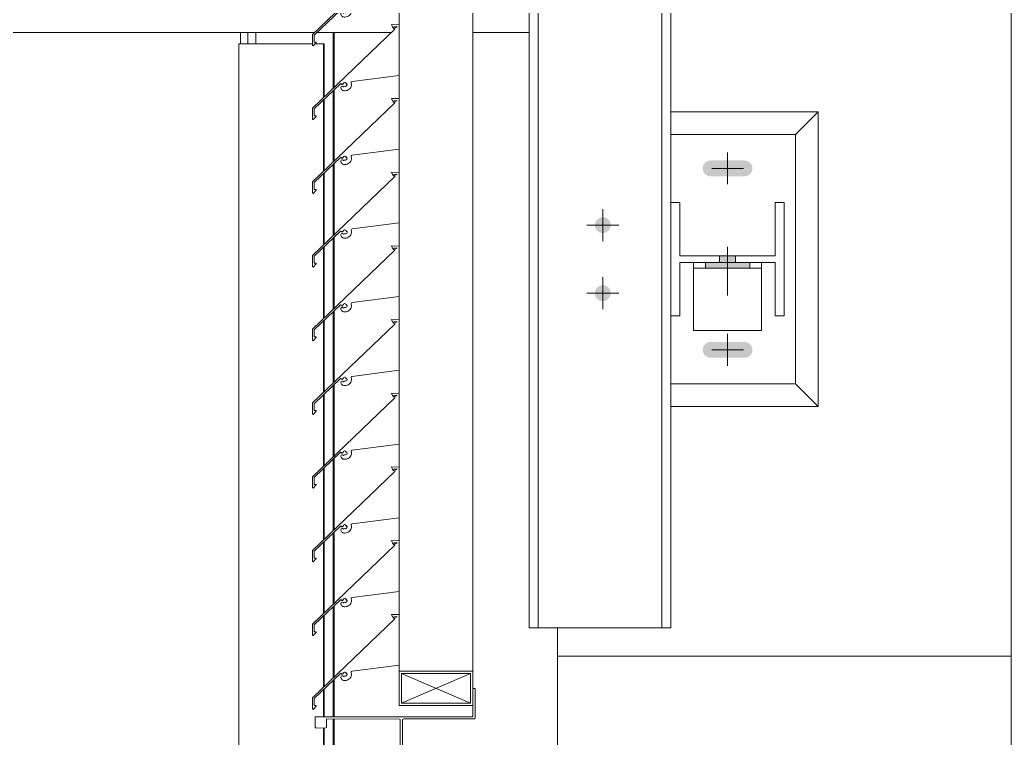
# Model space of a CAD drawing. Header units: millimetres. Extents: x -220592 to 404889, y -217665 to 38245.
# Drawn here: x 7562 to 7570.74, y -48056.25 to -48049.91 of the extents above; entities that cross this region are included whole.
import ezdxf

# ---------------------------------------------------------------- set-up
doc = ezdxf.new("R2010")
doc.units = ezdxf.units.MM
doc.linetypes.add('XKITLINE00', pattern=[0])
doc.layers.add('000 - 0_HIDE_OBJ_FRAMING_DEF_SUB_1', color=7, linetype='Continuous')
doc.layers.add('Part', color=7, linetype='Continuous', lineweight=0)

# ---------------------------------------------------------------- blocks, each defined once
blk = doc.blocks.new('*A13471')
at = {"layer": '000 - 0_HIDE_OBJ_FRAMING_DEF_SUB_1', "color": 7, "linetype": 'XKITLINE00', "lineweight": 0}
blk.add_line((-166.903352, 154.690792), (-166.903352, 182.690792), dxfattribs=at)
blk = doc.blocks.new('*A13473')
at = {"layer": '000 - 0_HIDE_OBJ_FRAMING_DEF_SUB_1', "color": 7, "linetype": 'XKITLINE00', "lineweight": 0}
for p, q in [((-166.903357, 154.690792), (-166.903355, 182.690792)), ((-170.903357, 154.690792), (-170.903357, 154.940805))]:
    blk.add_line(p, q, dxfattribs=at)
blk = doc.blocks.new('*A13991')
at = {"layer": '000 - 0_HIDE_OBJ_FRAMING_DEF_SUB_1', "color": 7, "linetype": 'XKITLINE00', "lineweight": 0}
for p, q in [((-170.903349, 154.690792), (-166.903349, 154.690792)), ((-170.903349, 152.690792), (-170.903349, 154.690792)), ((-166.903349, 154.690792), (-166.903349, 152.690792)), ((-166.903349, 152.690792), (-170.903349, 152.690792))]:
    blk.add_line(p, q, dxfattribs=at)
blk = doc.blocks.new('*A13996')
at = {"layer": '000 - 0_HIDE_OBJ_FRAMING_DEF_SUB_1', "color": 7, "linetype": 'XKITLINE00', "lineweight": 0}
for p, q in [((-173.697937, 160.088511), (-173.697937, 160.188511)), ((-173.633058, 160.088511), (-173.633058, 160.188511)), ((-173.562852, 160.088511), (-173.562852, 160.188511)), ((-172.87913, 159.699453), (-172.87913, 160.188511)), ((-172.873025, 159.705315), (-172.873025, 160.188511)), ((-173.713199, 147.288511), (-173.713199, 160.088511)), ((-173.713199, 160.088511), (-173.062908, 160.088511)), ((-172.958493, 160.088511), (-173.040701, 160.088511)), ((-172.964598, 159.617389), (-172.964598, 160.088511)), ((-172.958493, 159.62325), (-172.958493, 160.088511)), ((-172.87913, 159.049453), (-172.87913, 159.678347)), ((-172.873025, 159.055315), (-172.873025, 159.684198)), ((-172.964598, 158.967389), (-172.964598, 159.596435)), ((-172.958493, 158.97325), (-172.958493, 159.602286)), ((-172.87913, 158.399453), (-172.87913, 159.028347)), ((-172.873025, 158.405315), (-172.873025, 159.034198)), ((-172.964598, 158.317389), (-172.964598, 158.946435)), ((-172.958493, 158.32325), (-172.958493, 158.952286)), ((-172.87913, 157.749453), (-172.87913, 158.378347)), ((-172.873025, 157.755315), (-172.873025, 158.384198)), ((-172.964598, 157.667389), (-172.964598, 158.296435)), ((-172.958493, 157.67325), (-172.958493, 158.302286)), ((-172.87913, 157.099453), (-172.87913, 157.728347)), ((-172.873025, 157.105315), (-172.873025, 157.734198)), ((-172.964598, 157.017389), (-172.964598, 157.646435)), ((-172.958493, 157.02325), (-172.958493, 157.652286)), ((-172.87913, 156.449453), (-172.87913, 157.078347)), ((-172.873025, 156.455315), (-172.873025, 157.084198)), ((-172.964598, 156.367389), (-172.964598, 156.996435)), ((-172.958493, 156.37325), (-172.958493, 157.002286)), ((-172.958493, 155.72325), (-172.958493, 156.352286)), ((-172.87913, 155.799453), (-172.87913, 156.428347)), ((-172.873025, 155.805315), (-172.873025, 156.434198)), ((-172.964598, 155.717389), (-172.964598, 156.346435)), ((-172.87913, 155.149453), (-172.87913, 155.778347)), ((-172.873025, 155.155315), (-172.873025, 155.784198)), ((-172.964598, 155.067389), (-172.964598, 155.696435)), ((-172.958493, 155.07325), (-172.958493, 155.702286)), ((-172.87913, 154.499453), (-172.87913, 155.128347)), ((-172.873025, 154.505315), (-172.873025, 155.134198)), ((-172.964598, 154.417389), (-172.964598, 155.046435)), ((-172.958493, 154.42325), (-172.958493, 155.052286)), ((-172.87913, 154.156245), (-172.87913, 154.478347)), ((-172.873025, 154.156244), (-172.873025, 154.484198)), ((-172.964598, 154.15626), (-172.964598, 154.396435)), ((-172.958493, 154.156259), (-172.958493, 154.402286)), ((-172.87913, 153.176245), (-172.87913, 154.136174)), ((-172.873025, 153.176244), (-172.873025, 154.136166)), ((-172.964598, 153.256119), (-172.964598, 154.056845)), ((-172.958493, 153.256174), (-172.958493, 154.056899)), ((-172.964598, 152.417389), (-172.964598, 153.15626)), ((-172.958493, 152.42325), (-172.958493, 153.156259)), ((-172.87913, 152.499453), (-172.87913, 153.156245)), ((-172.873025, 152.505315), (-172.873025, 153.156244)), ((-172.87913, 151.849453), (-172.87913, 152.478347)), ((-172.873025, 151.855315), (-172.873025, 152.484198)), ((-172.964598, 151.767389), (-172.964598, 152.396435)), ((-172.958493, 151.77325), (-172.958493, 152.402286)), ((-172.87913, 151.199453), (-172.87913, 151.828347)), ((-172.873025, 151.205315), (-172.873025, 151.834198)), ((-172.964598, 151.117389), (-172.964598, 151.746435)), ((-172.958493, 151.12325), (-172.958493, 151.752286)), ((-172.87913, 150.549453), (-172.87913, 151.178347)), ((-172.873025, 150.555315), (-172.873025, 151.184198)), ((-172.964598, 150.467389), (-172.964598, 151.096435)), ((-172.958493, 150.47325), (-172.958493, 151.102286)), ((-172.87913, 149.899453), (-172.87913, 150.528347)), ((-172.873025, 149.905315), (-172.873025, 150.534198)), ((-172.964598, 149.817389), (-172.964598, 150.446435)), ((-172.958493, 149.82325), (-172.958493, 150.452286)), ((-172.873025, 149.255315), (-172.873025, 149.884198)), ((-172.958493, 149.17325), (-172.958493, 149.802286)), ((-172.87913, 149.249453), (-172.87913, 149.878347)), ((-172.964598, 149.167389), (-172.964598, 149.796435)), ((-172.87913, 148.599453), (-172.87913, 149.228347)), ((-172.873025, 148.605315), (-172.873025, 149.234198)), ((-172.964598, 148.517389), (-172.964598, 149.146435)), ((-172.958493, 148.52325), (-172.958493, 149.152286)), ((-172.87913, 147.949453), (-172.87913, 148.578347)), ((-172.873025, 147.955315), (-172.873025, 148.584198)), ((-172.964598, 147.867389), (-172.964598, 148.496435)), ((-172.958493, 147.87325), (-172.958493, 148.502286)), ((-172.87913, 147.299453), (-172.87913, 147.928347)), ((-172.873025, 147.305315), (-172.873025, 147.934198)), ((-172.964598, 147.288511), (-172.964598, 147.846435)), ((-172.958493, 147.288511), (-172.958493, 147.852286)), ((-172.958493, 147.288511), (-173.713199, 147.288511)), ((-173.697937, 147.188511), (-173.697937, 147.288511)), ((-173.633058, 147.188511), (-173.633058, 147.288511)), ((-173.562852, 147.188511), (-173.562852, 147.288511)), ((-172.87913, 147.188511), (-172.87913, 147.278347)), ((-172.873025, 147.188511), (-172.873025, 147.284198))]:
    blk.add_line(p, q, dxfattribs=at)
blk = doc.blocks.new('*A14013')
at = {"layer": 'Part', "color": 7, "linetype": 'XKITLINE00', "lineweight": 0}
for p, q in [((-171.648652, 154.556249), (-171.648652, 167.756135)), ((-172.298652, 167.406131), (-172.298652, 167.610427)), ((-172.298652, 166.756131), (-172.298652, 166.960427)), ((-172.298652, 166.106131), (-172.298652, 166.310427)), ((-172.298652, 165.456131), (-172.298652, 165.660427)), ((-172.298652, 164.806131), (-172.298652, 165.010427)), ((-172.298652, 164.156131), (-172.298652, 164.360427)), ((-172.298652, 163.506131), (-172.298652, 163.710427)), ((-172.298652, 162.856131), (-172.298652, 163.060427)), ((-172.298652, 162.206131), (-172.298652, 162.410427)), ((-172.298652, 161.556131), (-172.298652, 161.760427)), ((-172.298652, 160.906131), (-172.298652, 161.110427)), ((-172.298652, 160.256131), (-172.298652, 160.460427)), ((-172.298652, 159.606131), (-172.298652, 159.810427)), ((-172.298652, 158.956131), (-172.298652, 159.160427)), ((-172.298652, 158.306131), (-172.298652, 158.510427)), ((-172.298652, 157.656131), (-172.298652, 157.860427)), ((-172.298652, 157.006131), (-172.298652, 157.210427)), ((-172.298652, 156.356131), (-172.298652, 156.560427)), ((-172.298652, 155.706131), (-172.298652, 155.910427)), ((-172.298652, 155.056131), (-172.298652, 155.260427)), ((-172.298652, 154.556249), (-172.298652, 154.610427))]:
    blk.add_line(p, q, dxfattribs=at)
blk = doc.blocks.new('*A14023')
at = {"layer": '000 - 0_HIDE_OBJ_FRAMING_DEF_SUB_1', "color": 7, "linetype": 'XKITLINE00', "lineweight": 0}
for p, q in [((-168.803485, 159.290805), (-169.903485, 159.290805)), ((-168.803485, 157.090805), (-168.803485, 159.290805)), ((-169.903485, 157.090805), (-168.803485, 157.090805))]:
    blk.add_line(p, q, dxfattribs=at)
blk = doc.blocks.new('*A14024')
at = {"layer": '000 - 0_HIDE_OBJ_FRAMING_DEF_SUB_1', "color": 7, "linetype": 'XKITLINE00', "lineweight": 0}
for p, q in [((-168.603485, 159.490805), (-169.903485, 159.490805)), ((-168.803485, 159.290805), (-168.603485, 159.490805)), ((-168.603485, 159.490805), (-168.603485, 156.890805)), ((-168.803485, 157.090805), (-168.603485, 156.890805)), ((-168.603485, 156.890805), (-169.903485, 156.890805))]:
    blk.add_line(p, q, dxfattribs=at)
blk = doc.blocks.new('*A14025')
at = {"layer": '000 - 0_HIDE_OBJ_FRAMING_DEF_SUB_1', "color": 7, "linetype": 'XKITLINE00', "lineweight": 0}
for p, q in [((-169.703485, 158.160805), (-169.703485, 157.560805)), ((-169.703485, 158.110805), (-169.103485, 158.110805)), ((-169.103485, 158.160805), (-169.103485, 157.560805)), ((-169.703485, 157.560805), (-169.103485, 157.560805))]:
    blk.add_line(p, q, dxfattribs=at)
blk = doc.blocks.new('*A14026')
at = {"layer": '000 - 0_HIDE_OBJ_FRAMING_DEF_SUB_1'}
for points in [[(-169.3335, 158.2208), (-169.3335, 158.1608), (-169.4735, 158.1608), (-169.4735, 158.2208)], [(-169.2085, 158.1608), (-169.2085, 158.1108), (-169.5985, 158.1108), (-169.5985, 158.1608)]]:
    blk.add_hatch(color=7, dxfattribs=at).paths.add_polyline_path(points, flags=17)
at = {"layer": '000 - 0_HIDE_OBJ_FRAMING_DEF_SUB_1', "color": 7, "linetype": 'XKITLINE00', "lineweight": 0}
for p, q in [((-169.4035, 158.3), (-169.4035, 157.8708)), ((-169.4735, 158.2208), (-169.4735, 158.1608)), ((-169.3335, 158.2208), (-169.3335, 158.1608)), ((-169.5985, 158.1608), (-169.5985, 158.1108)), ((-169.2085, 158.1608), (-169.2085, 158.1108))]:
    blk.add_line(p, q, dxfattribs=at)
blk = doc.blocks.new('*A14027')
at = {"layer": '000 - 0_HIDE_OBJ_FRAMING_DEF_SUB_1'}
for points in [[(-169.6182, 158.964), (-169.6235, 158.9908), (-169.6182, 159.0176), (-169.603, 159.0403), (-169.5803, 159.0555), (-169.5535, 159.0608), (-169.2535, 159.0608), (-169.2267, 159.0555), (-169.204, 159.0403), (-169.1888, 159.0176), (-169.1835, 158.9908), (-169.1888, 158.964), (-169.204, 158.9413), (-169.2267, 158.9261), (-169.2535, 158.9208), (-169.5535, 158.9208), (-169.5803, 158.9261), (-169.603, 158.9413)], [(-169.6182, 157.364), (-169.6235, 157.3908), (-169.6182, 157.4176), (-169.603, 157.4403), (-169.5803, 157.4555), (-169.5535, 157.4608), (-169.2535, 157.4608), (-169.2267, 157.4555), (-169.204, 157.4403), (-169.1888, 157.4176), (-169.1835, 157.3908), (-169.1888, 157.364), (-169.204, 157.3413), (-169.2267, 157.3261), (-169.2535, 157.3208), (-169.5535, 157.3208), (-169.5803, 157.3261), (-169.603, 157.3413)]]:
    blk.add_hatch(color=7, dxfattribs=at).paths.add_polyline_path(points, flags=17)
at = {"layer": '000 - 0_HIDE_OBJ_FRAMING_DEF_SUB_1', "color": 7, "linetype": 'XKITLINE00', "lineweight": 0}
for p, q in [((-169.4035, 158.8508), (-169.4035, 159.1308)), ((-169.2635, 158.9908), (-169.5435, 158.9908)), ((-169.4035, 157.2508), (-169.4035, 157.5308)), ((-169.2635, 157.3908), (-169.5435, 157.3908))]:
    blk.add_line(p, q, dxfattribs=at)
blk = doc.blocks.new('*A14028')
at = {"layer": '000 - 0_HIDE_OBJ_FRAMING_DEF_SUB_1'}
for points in [[(-170.5103, 158.4211), (-170.5171, 158.4221), (-170.5238, 158.4238), (-170.5303, 158.4261), (-170.5365, 158.4291), (-170.5424, 158.4326), (-170.5479, 158.4367), (-170.553, 158.4413), (-170.5576, 158.4464), (-170.5617, 158.4519), (-170.5652, 158.4578), (-170.5682, 158.464), (-170.5705, 158.4705), (-170.5721, 158.4771), (-170.5731, 158.4839), (-170.5735, 158.4908), (-170.5731, 158.4977), (-170.5721, 158.5045), (-170.5705, 158.5111), (-170.5682, 158.5176), (-170.5652, 158.5238), (-170.5617, 158.5297), (-170.5576, 158.5352), (-170.553, 158.5403), (-170.5479, 158.5449), (-170.5424, 158.549), (-170.5365, 158.5525), (-170.5303, 158.5555), (-170.5238, 158.5578), (-170.5171, 158.5595), (-170.5103, 158.5605), (-170.5035, 158.5608), (-170.4966, 158.5605), (-170.4898, 158.5595), (-170.4832, 158.5578), (-170.4767, 158.5555), (-170.4705, 158.5525), (-170.4646, 158.549), (-170.4591, 158.5449), (-170.454, 158.5403), (-170.4494, 158.5352), (-170.4453, 158.5297), (-170.4418, 158.5238), (-170.4388, 158.5176), (-170.4365, 158.5111), (-170.4348, 158.5045), (-170.4338, 158.4977), (-170.4335, 158.4908), (-170.4338, 158.4839), (-170.4348, 158.4771), (-170.4365, 158.4705), (-170.4388, 158.464), (-170.4418, 158.4578), (-170.4453, 158.4519), (-170.4494, 158.4464), (-170.454, 158.4413), (-170.4591, 158.4367), (-170.4646, 158.4326), (-170.4705, 158.4291), (-170.4767, 158.4261), (-170.4832, 158.4238), (-170.4898, 158.4221), (-170.4966, 158.4211), (-170.5035, 158.4208)], [(-170.5103, 157.8211), (-170.5171, 157.8221), (-170.5238, 157.8238), (-170.5303, 157.8261), (-170.5365, 157.8291), (-170.5424, 157.8326), (-170.5479, 157.8367), (-170.553, 157.8413), (-170.5576, 157.8464), (-170.5617, 157.8519), (-170.5652, 157.8578), (-170.5682, 157.864), (-170.5705, 157.8705), (-170.5721, 157.8771), (-170.5731, 157.8839), (-170.5735, 157.8908), (-170.5731, 157.8977), (-170.5721, 157.9045), (-170.5705, 157.9111), (-170.5682, 157.9176), (-170.5652, 157.9238), (-170.5617, 157.9297), (-170.5576, 157.9352), (-170.553, 157.9403), (-170.5479, 157.9449), (-170.5424, 157.949), (-170.5365, 157.9525), (-170.5303, 157.9555), (-170.5238, 157.9578), (-170.5171, 157.9595), (-170.5103, 157.9605), (-170.5035, 157.9608), (-170.4966, 157.9605), (-170.4898, 157.9595), (-170.4832, 157.9578), (-170.4767, 157.9555), (-170.4705, 157.9525), (-170.4646, 157.949), (-170.4591, 157.9449), (-170.454, 157.9403), (-170.4494, 157.9352), (-170.4453, 157.9297), (-170.4418, 157.9238), (-170.4388, 157.9176), (-170.4365, 157.9111), (-170.4348, 157.9045), (-170.4338, 157.8977), (-170.4335, 157.8908), (-170.4338, 157.8839), (-170.4348, 157.8771), (-170.4365, 157.8705), (-170.4388, 157.864), (-170.4418, 157.8578), (-170.4453, 157.8519), (-170.4494, 157.8464), (-170.454, 157.8413), (-170.4591, 157.8367), (-170.4646, 157.8326), (-170.4705, 157.8291), (-170.4767, 157.8261), (-170.4832, 157.8238), (-170.4898, 157.8221), (-170.4966, 157.8211), (-170.5035, 157.8208)]]:
    blk.add_hatch(color=7, dxfattribs=at).paths.add_polyline_path(points, flags=17)
at = {"layer": '000 - 0_HIDE_OBJ_FRAMING_DEF_SUB_1', "color": 7, "linetype": 'XKITLINE00', "lineweight": 0}
for p, q in [((-170.5035, 158.3508), (-170.5035, 158.6308)), ((-170.3635, 158.4908), (-170.6435, 158.4908)), ((-170.5035, 157.7508), (-170.5035, 158.0308)), ((-170.3635, 157.8908), (-170.6435, 157.8908))]:
    blk.add_line(p, q, dxfattribs=at)
blk = doc.blocks.new('*A14048')
at = {"layer": '000 - 0_HIDE_OBJ_FRAMING_DEF_SUB_1', "color": 7, "linetype": 'XKITLINE00', "lineweight": 0}
for p, q in [((-169.823485, 158.690805), (-169.903485, 158.690805)), ((-169.903485, 158.690805), (-169.903485, 157.690805)), ((-169.823485, 158.220805), (-169.823485, 158.690805)), ((-168.903485, 158.690805), (-168.983485, 158.690805)), ((-168.983485, 158.690805), (-168.983485, 158.220805)), ((-168.903485, 157.690805), (-168.903485, 158.690805)), ((-168.983485, 158.220805), (-169.823485, 158.220805)), ((-169.823485, 157.690805), (-169.823485, 158.160805)), ((-169.823485, 158.160805), (-168.983485, 158.160805)), ((-168.983485, 158.160805), (-168.983485, 157.690805)), ((-169.903485, 157.690805), (-169.823485, 157.690805)), ((-168.983485, 157.690805), (-168.903485, 157.690805))]:
    blk.add_line(p, q, dxfattribs=at)
blk = doc.blocks.new('*A14212')
at = {"layer": '000 - 0_HIDE_OBJ_FRAMING_DEF_SUB_1', "color": 7, "linetype": 'XKITLINE00', "lineweight": 0}
for p, q in [((-171.153485, 182.440805), (-171.153485, 154.940805)), ((-171.073485, 154.940805), (-171.073485, 182.440805)), ((-169.983485, 154.940805), (-169.983485, 182.440805)), ((-169.903485, 158.690805), (-169.903485, 178.690805)), ((-169.903485, 154.940805), (-169.903485, 157.690805)), ((-169.903485, 154.940805), (-171.153485, 154.940805))]:
    blk.add_line(p, q, dxfattribs=at)
blk = doc.blocks.new('*A14213')
at = {"layer": 'Part', "color": 7, "linetype": 'XKITLINE00', "lineweight": 0}
for p, q in [((-172.338255, 160.218789), (-173.063377, 159.522543)), ((-172.298462, 160.256123), (-172.366148, 160.258745)), ((-172.366148, 160.258745), (-172.350613, 160.225258)), ((-172.350613, 160.225258), (-172.34549, 160.22567)), ((-172.34549, 160.22567), (-172.345361, 160.237861)), ((-172.345361, 160.237861), (-172.320378, 160.241001)), ((-172.335358, 160.237332), (-172.338255, 160.218789)), ((-172.335358, 160.237332), (-172.318342, 160.234428)), ((-172.320378, 160.241001), (-172.318342, 160.234428)), ((-172.298455, 159.810453), (-172.298462, 160.256123)), ((-172.712461, 159.757423), (-172.298455, 159.810453)), ((-173.048341, 159.516176), (-172.817326, 159.737579)), ((-172.817326, 159.737579), (-172.812166, 159.738671)), ((-172.810019, 159.712761), (-172.812659, 159.707287)), ((-172.812659, 159.707287), (-172.812163, 159.699517)), ((-172.812166, 159.738671), (-172.808512, 159.734044)), ((-172.812163, 159.699517), (-172.810428, 159.694021)), ((-172.810428, 159.694021), (-172.807674, 159.688958)), ((-172.804875, 159.715998), (-172.810019, 159.712761)), ((-172.808512, 159.734044), (-172.804048, 159.73019)), ((-172.807674, 159.688958), (-172.804002, 159.684515)), ((-172.798797, 159.71601), (-172.804875, 159.715998)), ((-172.804048, 159.73019), (-172.798154, 159.730396)), ((-172.804002, 159.684515), (-172.799549, 159.680857)), ((-172.799549, 159.680857), (-172.794479, 159.678117)), ((-172.793641, 159.712792), (-172.798797, 159.71601)), ((-172.798154, 159.730396), (-172.793971, 159.734553)), ((-172.794479, 159.678117), (-172.788978, 159.676398)), ((-172.793971, 159.734553), (-172.790857, 159.742126)), ((-172.790699, 159.70732), (-172.793641, 159.712792)), ((-172.790857, 159.742126), (-172.78619, 159.746913)), ((-172.788669, 159.712301), (-172.790699, 159.70732)), ((-172.788978, 159.676398), (-172.78325, 159.675762)), ((-172.783858, 159.714708), (-172.788669, 159.712301)), ((-172.78619, 159.746913), (-172.780114, 159.749703)), ((-172.77794, 159.713803), (-172.783858, 159.714708)), ((-172.78325, 159.675762), (-172.776451, 159.675664)), ((-172.780114, 159.749703), (-172.773442, 159.750125)), ((-172.77144, 159.714147), (-172.77794, 159.713803)), ((-172.776451, 159.675664), (-172.766238, 159.676449)), ((-172.773442, 159.750125), (-172.77112, 159.742735)), ((-172.765472, 159.716745), (-172.77144, 159.714147)), ((-172.77112, 159.742735), (-172.763955, 159.741791)), ((-172.766238, 159.676449), (-172.756337, 159.679072)), ((-172.76079, 159.721267), (-172.765472, 159.716745)), ((-172.763955, 159.741791), (-172.765124, 159.734731)), ((-172.765124, 159.734731), (-172.757418, 159.733625)), ((-172.757988, 159.727141), (-172.76079, 159.721267)), ((-172.757418, 159.733625), (-172.757988, 159.727141)), ((-172.756337, 159.679072), (-172.747074, 159.683445)), ((-172.747074, 159.683445), (-172.738758, 159.689423)), ((-172.738758, 159.689423), (-172.731662, 159.69681)), ((-172.731662, 159.69681), (-172.726022, 159.70536)), ((-172.726022, 159.70536), (-172.722024, 159.71479)), ((-172.722024, 159.71479), (-172.719801, 159.724789)), ((-172.720912, 159.745159), (-172.720672, 159.750681)), ((-172.719426, 159.735025), (-172.720912, 159.745159)), ((-172.720672, 159.750681), (-172.717536, 159.755233)), ((-172.719801, 159.724789), (-172.719426, 159.735025)), ((-172.717536, 159.755233), (-172.712461, 159.757423)), ((-173.063377, 159.522543), (-173.062824, 159.423392)), ((-173.047999, 159.45483), (-173.048341, 159.516176)), ((-173.062824, 159.423392), (-173.058143, 159.420923)), ((-173.058143, 159.420923), (-173.029494, 159.449812)), ((-173.030579, 159.454733), (-173.047999, 159.45483)), ((-173.029494, 159.449812), (-173.030579, 159.454733))]:
    blk.add_line(p, q, dxfattribs=at)
blk = doc.blocks.new('*A14214')
at = {"layer": 'Part', "color": 7, "linetype": 'XKITLINE00', "lineweight": 0}
for p, q in [((-172.298462, 160.906123), (-172.366148, 160.908745)), ((-172.366148, 160.908745), (-172.350613, 160.875258)), ((-172.298455, 160.460453), (-172.298462, 160.906123)), ((-172.338255, 160.868789), (-173.063377, 160.172543)), ((-172.350613, 160.875258), (-172.34549, 160.87567)), ((-172.34549, 160.87567), (-172.345361, 160.887861)), ((-172.345361, 160.887861), (-172.320378, 160.891001)), ((-172.335358, 160.887332), (-172.338255, 160.868789)), ((-172.335358, 160.887332), (-172.318342, 160.884428)), ((-172.320378, 160.891001), (-172.318342, 160.884428)), ((-172.712461, 160.407423), (-172.298455, 160.460453)), ((-173.048341, 160.166176), (-172.817326, 160.387579)), ((-172.817326, 160.387579), (-172.812166, 160.388671)), ((-172.812166, 160.388671), (-172.808512, 160.384044)), ((-172.808512, 160.384044), (-172.804048, 160.38019)), ((-172.804048, 160.38019), (-172.798154, 160.380396)), ((-172.798154, 160.380396), (-172.793971, 160.384553)), ((-172.793971, 160.384553), (-172.790857, 160.392126)), ((-172.790857, 160.392126), (-172.78619, 160.396913)), ((-172.78619, 160.396913), (-172.780114, 160.399703)), ((-172.780114, 160.399703), (-172.773442, 160.400125)), ((-172.773442, 160.400125), (-172.77112, 160.392735)), ((-172.77112, 160.392735), (-172.763955, 160.391791)), ((-172.763955, 160.391791), (-172.765124, 160.384731)), ((-172.765124, 160.384731), (-172.757418, 160.383625)), ((-172.757988, 160.377141), (-172.76079, 160.371267)), ((-172.757418, 160.383625), (-172.757988, 160.377141)), ((-172.722024, 160.36479), (-172.719801, 160.374789)), ((-172.720912, 160.395159), (-172.720672, 160.400681)), ((-172.719426, 160.385025), (-172.720912, 160.395159)), ((-172.720672, 160.400681), (-172.717536, 160.405233)), ((-172.719801, 160.374789), (-172.719426, 160.385025)), ((-172.717536, 160.405233), (-172.712461, 160.407423)), ((-172.810019, 160.362761), (-172.812659, 160.357287)), ((-172.812659, 160.357287), (-172.812163, 160.349517)), ((-172.812163, 160.349517), (-172.810428, 160.344021)), ((-172.810428, 160.344021), (-172.807674, 160.338958)), ((-172.804875, 160.365998), (-172.810019, 160.362761)), ((-172.807674, 160.338958), (-172.804002, 160.334515)), ((-172.798797, 160.36601), (-172.804875, 160.365998)), ((-172.804002, 160.334515), (-172.799549, 160.330857)), ((-172.799549, 160.330857), (-172.794479, 160.328117)), ((-172.793641, 160.362792), (-172.798797, 160.36601)), ((-172.794479, 160.328117), (-172.788978, 160.326398)), ((-172.790699, 160.35732), (-172.793641, 160.362792)), ((-172.788669, 160.362301), (-172.790699, 160.35732)), ((-172.788978, 160.326398), (-172.78325, 160.325762)), ((-172.783858, 160.364708), (-172.788669, 160.362301)), ((-172.77794, 160.363803), (-172.783858, 160.364708)), ((-172.78325, 160.325762), (-172.776451, 160.325664)), ((-172.77144, 160.364147), (-172.77794, 160.363803)), ((-172.776451, 160.325664), (-172.766238, 160.326449)), ((-172.765472, 160.366745), (-172.77144, 160.364147)), ((-172.766238, 160.326449), (-172.756337, 160.329072)), ((-172.76079, 160.371267), (-172.765472, 160.366745)), ((-172.756337, 160.329072), (-172.747074, 160.333445)), ((-172.747074, 160.333445), (-172.738758, 160.339423)), ((-172.738758, 160.339423), (-172.731662, 160.34681)), ((-172.731662, 160.34681), (-172.726022, 160.35536)), ((-172.726022, 160.35536), (-172.722024, 160.36479)), ((-173.063377, 160.172543), (-173.062824, 160.073392)), ((-173.047999, 160.10483), (-173.048341, 160.166176)), ((-173.062824, 160.073392), (-173.058143, 160.070923)), ((-173.058143, 160.070923), (-173.029494, 160.099812)), ((-173.030579, 160.104733), (-173.047999, 160.10483)), ((-173.029494, 160.099812), (-173.030579, 160.104733))]:
    blk.add_line(p, q, dxfattribs=at)
blk = doc.blocks.new('*A14263')
at = {"layer": '000 - 0_HIDE_OBJ_FRAMING_DEF_SUB_1', "color": 7, "linetype": 'XKITLINE00', "lineweight": 0}
for p, q in [((-184.211249, 160.188511), (-173.046746, 160.188511)), ((-173.025037, 160.188511), (-172.369788, 160.188511)), ((-171.648652, 160.188511), (-171.153485, 160.188511))]:
    blk.add_line(p, q, dxfattribs=at)
blk = doc.blocks.new('*A14273')
at = {"layer": 'Part', "color": 7, "linetype": 'XKITLINE00', "lineweight": 0}
for p, q in [((-172.298462, 155.056123), (-172.366148, 155.058745)), ((-172.366148, 155.058745), (-172.350613, 155.025258)), ((-172.345361, 155.037861), (-172.320378, 155.041001)), ((-172.320378, 155.041001), (-172.318342, 155.034428)), ((-172.298455, 154.610453), (-172.298462, 155.056123)), ((-172.338255, 155.018789), (-173.063377, 154.322543)), ((-172.350613, 155.025258), (-172.34549, 155.02567)), ((-172.34549, 155.02567), (-172.345361, 155.037861)), ((-172.335358, 155.037332), (-172.338255, 155.018789)), ((-172.335358, 155.037332), (-172.318342, 155.034428)), ((-172.712461, 154.557423), (-172.298455, 154.610453)), ((-173.048341, 154.316176), (-172.817326, 154.537579)), ((-172.817326, 154.537579), (-172.812166, 154.538671)), ((-172.812166, 154.538671), (-172.808512, 154.534044)), ((-172.808512, 154.534044), (-172.804048, 154.53019)), ((-172.804048, 154.53019), (-172.798154, 154.530396)), ((-172.798154, 154.530396), (-172.793971, 154.534553)), ((-172.793971, 154.534553), (-172.790857, 154.542126)), ((-172.790857, 154.542126), (-172.78619, 154.546913)), ((-172.78619, 154.546913), (-172.780114, 154.549703)), ((-172.780114, 154.549703), (-172.773442, 154.550125)), ((-172.773442, 154.550125), (-172.77112, 154.542735)), ((-172.765472, 154.516745), (-172.77144, 154.514147)), ((-172.77112, 154.542735), (-172.763955, 154.541791)), ((-172.76079, 154.521267), (-172.765472, 154.516745)), ((-172.763955, 154.541791), (-172.765124, 154.534731)), ((-172.765124, 154.534731), (-172.757418, 154.533625)), ((-172.757988, 154.527141), (-172.76079, 154.521267)), ((-172.757418, 154.533625), (-172.757988, 154.527141)), ((-172.722024, 154.51479), (-172.719801, 154.524789)), ((-172.720912, 154.545159), (-172.720672, 154.550681)), ((-172.719426, 154.535025), (-172.720912, 154.545159)), ((-172.720672, 154.550681), (-172.717536, 154.555233)), ((-172.719801, 154.524789), (-172.719426, 154.535025)), ((-172.717536, 154.555233), (-172.712461, 154.557423)), ((-172.810019, 154.512761), (-172.812659, 154.507287)), ((-172.812659, 154.507287), (-172.812163, 154.499517)), ((-172.812163, 154.499517), (-172.810428, 154.494021)), ((-172.810428, 154.494021), (-172.807674, 154.488958)), ((-172.804875, 154.515998), (-172.810019, 154.512761)), ((-172.807674, 154.488958), (-172.804002, 154.484515)), ((-172.798797, 154.51601), (-172.804875, 154.515998)), ((-172.804002, 154.484515), (-172.799549, 154.480857)), ((-172.799549, 154.480857), (-172.794479, 154.478117)), ((-172.793641, 154.512792), (-172.798797, 154.51601)), ((-172.794479, 154.478117), (-172.788978, 154.476398)), ((-172.790699, 154.50732), (-172.793641, 154.512792)), ((-172.788669, 154.512301), (-172.790699, 154.50732)), ((-172.788978, 154.476398), (-172.78325, 154.475762)), ((-172.783858, 154.514708), (-172.788669, 154.512301)), ((-172.77794, 154.513803), (-172.783858, 154.514708)), ((-172.78325, 154.475762), (-172.776451, 154.475664)), ((-172.77144, 154.514147), (-172.77794, 154.513803)), ((-172.776451, 154.475664), (-172.766238, 154.476449)), ((-172.766238, 154.476449), (-172.756337, 154.479072)), ((-172.756337, 154.479072), (-172.747074, 154.483445)), ((-172.747074, 154.483445), (-172.738758, 154.489423)), ((-172.738758, 154.489423), (-172.731662, 154.49681)), ((-172.731662, 154.49681), (-172.726022, 154.50536)), ((-172.726022, 154.50536), (-172.722024, 154.51479)), ((-173.063377, 154.322543), (-173.062824, 154.223392)), ((-173.047999, 154.25483), (-173.048341, 154.316176)), ((-173.030579, 154.254733), (-173.047999, 154.25483)), ((-173.029494, 154.249812), (-173.030579, 154.254733)), ((-173.062824, 154.223392), (-173.058143, 154.220923)), ((-173.058143, 154.220923), (-173.029494, 154.249812))]:
    blk.add_line(p, q, dxfattribs=at)
blk = doc.blocks.new('*A14274')
at = {"layer": 'Part', "color": 7, "linetype": 'XKITLINE00', "lineweight": 0}
for p, q in [((-172.338255, 155.668789), (-173.063377, 154.972543)), ((-172.298462, 155.706123), (-172.366148, 155.708745)), ((-172.366148, 155.708745), (-172.350613, 155.675258)), ((-172.350613, 155.675258), (-172.34549, 155.67567)), ((-172.34549, 155.67567), (-172.345361, 155.687861)), ((-172.345361, 155.687861), (-172.320378, 155.691001)), ((-172.335358, 155.687332), (-172.338255, 155.668789)), ((-172.335358, 155.687332), (-172.318342, 155.684428)), ((-172.320378, 155.691001), (-172.318342, 155.684428)), ((-172.298455, 155.260453), (-172.298462, 155.706123)), ((-172.712461, 155.207423), (-172.298455, 155.260453)), ((-173.048341, 154.966176), (-172.817326, 155.187579)), ((-172.817326, 155.187579), (-172.812166, 155.188671)), ((-172.810019, 155.162761), (-172.812659, 155.157287)), ((-172.812659, 155.157287), (-172.812163, 155.149517)), ((-172.812166, 155.188671), (-172.808512, 155.184044)), ((-172.812163, 155.149517), (-172.810428, 155.144021)), ((-172.810428, 155.144021), (-172.807674, 155.138958)), ((-172.804875, 155.165998), (-172.810019, 155.162761)), ((-172.808512, 155.184044), (-172.804048, 155.18019)), ((-172.807674, 155.138958), (-172.804002, 155.134515)), ((-172.798797, 155.16601), (-172.804875, 155.165998)), ((-172.804048, 155.18019), (-172.798154, 155.180396)), ((-172.804002, 155.134515), (-172.799549, 155.130857)), ((-172.799549, 155.130857), (-172.794479, 155.128117)), ((-172.793641, 155.162792), (-172.798797, 155.16601)), ((-172.798154, 155.180396), (-172.793971, 155.184553)), ((-172.794479, 155.128117), (-172.788978, 155.126398)), ((-172.793971, 155.184553), (-172.790857, 155.192126)), ((-172.790699, 155.15732), (-172.793641, 155.162792)), ((-172.790857, 155.192126), (-172.78619, 155.196913)), ((-172.788669, 155.162301), (-172.790699, 155.15732)), ((-172.783858, 155.164708), (-172.788669, 155.162301)), ((-172.78619, 155.196913), (-172.780114, 155.199703)), ((-172.77794, 155.163803), (-172.783858, 155.164708)), ((-172.780114, 155.199703), (-172.773442, 155.200125)), ((-172.77144, 155.164147), (-172.77794, 155.163803)), ((-172.773442, 155.200125), (-172.77112, 155.192735)), ((-172.765472, 155.166745), (-172.77144, 155.164147)), ((-172.77112, 155.192735), (-172.763955, 155.191791)), ((-172.766238, 155.126449), (-172.756337, 155.129072)), ((-172.76079, 155.171267), (-172.765472, 155.166745)), ((-172.763955, 155.191791), (-172.765124, 155.184731)), ((-172.765124, 155.184731), (-172.757418, 155.183625)), ((-172.757988, 155.177141), (-172.76079, 155.171267)), ((-172.757418, 155.183625), (-172.757988, 155.177141)), ((-172.756337, 155.129072), (-172.747074, 155.133445)), ((-172.747074, 155.133445), (-172.738758, 155.139423)), ((-172.738758, 155.139423), (-172.731662, 155.14681)), ((-172.731662, 155.14681), (-172.726022, 155.15536)), ((-172.726022, 155.15536), (-172.722024, 155.16479)), ((-172.722024, 155.16479), (-172.719801, 155.174789)), ((-172.720912, 155.195159), (-172.720672, 155.200681)), ((-172.719426, 155.185025), (-172.720912, 155.195159)), ((-172.720672, 155.200681), (-172.717536, 155.205233)), ((-172.719801, 155.174789), (-172.719426, 155.185025)), ((-172.717536, 155.205233), (-172.712461, 155.207423)), ((-172.788978, 155.126398), (-172.78325, 155.125762)), ((-172.78325, 155.125762), (-172.776451, 155.125664)), ((-172.776451, 155.125664), (-172.766238, 155.126449)), ((-173.063377, 154.972543), (-173.062824, 154.873392)), ((-173.047999, 154.90483), (-173.048341, 154.966176)), ((-173.062824, 154.873392), (-173.058143, 154.870923)), ((-173.058143, 154.870923), (-173.029494, 154.899812)), ((-173.030579, 154.904733), (-173.047999, 154.90483)), ((-173.029494, 154.899812), (-173.030579, 154.904733))]:
    blk.add_line(p, q, dxfattribs=at)
blk = doc.blocks.new('*A14275')
at = {"layer": 'Part', "color": 7, "linetype": 'XKITLINE00', "lineweight": 0}
for p, q in [((-172.298462, 156.356123), (-172.366148, 156.358745)), ((-172.366148, 156.358745), (-172.350613, 156.325258)), ((-172.298455, 155.910453), (-172.298462, 156.356123)), ((-172.338255, 156.318789), (-173.063377, 155.622543)), ((-172.350613, 156.325258), (-172.34549, 156.32567)), ((-172.34549, 156.32567), (-172.345361, 156.337861)), ((-172.345361, 156.337861), (-172.320378, 156.341001)), ((-172.335358, 156.337332), (-172.338255, 156.318789)), ((-172.335358, 156.337332), (-172.318342, 156.334428)), ((-172.320378, 156.341001), (-172.318342, 156.334428)), ((-173.048341, 155.616176), (-172.817326, 155.837579)), ((-172.817326, 155.837579), (-172.812166, 155.838671)), ((-172.812166, 155.838671), (-172.808512, 155.834044)), ((-172.808512, 155.834044), (-172.804048, 155.83019)), ((-172.804048, 155.83019), (-172.798154, 155.830396)), ((-172.798154, 155.830396), (-172.793971, 155.834553)), ((-172.793971, 155.834553), (-172.790857, 155.842126)), ((-172.790857, 155.842126), (-172.78619, 155.846913)), ((-172.78619, 155.846913), (-172.780114, 155.849703)), ((-172.780114, 155.849703), (-172.773442, 155.850125)), ((-172.773442, 155.850125), (-172.77112, 155.842735)), ((-172.77112, 155.842735), (-172.763955, 155.841791)), ((-172.763955, 155.841791), (-172.765124, 155.834731)), ((-172.765124, 155.834731), (-172.757418, 155.833625)), ((-172.757988, 155.827141), (-172.76079, 155.821267)), ((-172.757418, 155.833625), (-172.757988, 155.827141)), ((-172.720912, 155.845159), (-172.720672, 155.850681)), ((-172.719426, 155.835025), (-172.720912, 155.845159)), ((-172.720672, 155.850681), (-172.717536, 155.855233)), ((-172.719801, 155.824789), (-172.719426, 155.835025)), ((-172.717536, 155.855233), (-172.712461, 155.857423)), ((-172.712461, 155.857423), (-172.298455, 155.910453)), ((-172.810019, 155.812761), (-172.812659, 155.807287)), ((-172.812659, 155.807287), (-172.812163, 155.799517)), ((-172.812163, 155.799517), (-172.810428, 155.794021)), ((-172.810428, 155.794021), (-172.807674, 155.788958)), ((-172.804875, 155.815998), (-172.810019, 155.812761)), ((-172.807674, 155.788958), (-172.804002, 155.784515)), ((-172.798797, 155.81601), (-172.804875, 155.815998)), ((-172.804002, 155.784515), (-172.799549, 155.780857)), ((-172.799549, 155.780857), (-172.794479, 155.778117)), ((-172.793641, 155.812792), (-172.798797, 155.81601)), ((-172.794479, 155.778117), (-172.788978, 155.776398)), ((-172.790699, 155.80732), (-172.793641, 155.812792)), ((-172.788669, 155.812301), (-172.790699, 155.80732)), ((-172.788978, 155.776398), (-172.78325, 155.775762)), ((-172.783858, 155.814708), (-172.788669, 155.812301)), ((-172.77794, 155.813803), (-172.783858, 155.814708)), ((-172.78325, 155.775762), (-172.776451, 155.775664)), ((-172.77144, 155.814147), (-172.77794, 155.813803)), ((-172.776451, 155.775664), (-172.766238, 155.776449)), ((-172.765472, 155.816745), (-172.77144, 155.814147)), ((-172.766238, 155.776449), (-172.756337, 155.779072)), ((-172.76079, 155.821267), (-172.765472, 155.816745)), ((-172.756337, 155.779072), (-172.747074, 155.783445)), ((-172.747074, 155.783445), (-172.738758, 155.789423)), ((-172.738758, 155.789423), (-172.731662, 155.79681)), ((-172.731662, 155.79681), (-172.726022, 155.80536)), ((-172.726022, 155.80536), (-172.722024, 155.81479)), ((-172.722024, 155.81479), (-172.719801, 155.824789)), ((-173.063377, 155.622543), (-173.062824, 155.523392)), ((-173.047999, 155.55483), (-173.048341, 155.616176)), ((-173.062824, 155.523392), (-173.058143, 155.520923)), ((-173.058143, 155.520923), (-173.029494, 155.549812)), ((-173.030579, 155.554733), (-173.047999, 155.55483)), ((-173.029494, 155.549812), (-173.030579, 155.554733))]:
    blk.add_line(p, q, dxfattribs=at)
blk = doc.blocks.new('*A14276')
at = {"layer": 'Part', "color": 7, "linetype": 'XKITLINE00', "lineweight": 0}
for p, q in [((-172.338255, 156.968789), (-173.063377, 156.272543)), ((-172.298462, 157.006123), (-172.366148, 157.008745)), ((-172.366148, 157.008745), (-172.350613, 156.975258)), ((-172.350613, 156.975258), (-172.34549, 156.97567)), ((-172.34549, 156.97567), (-172.345361, 156.987861)), ((-172.345361, 156.987861), (-172.320378, 156.991001)), ((-172.335358, 156.987332), (-172.338255, 156.968789)), ((-172.335358, 156.987332), (-172.318342, 156.984428)), ((-172.320378, 156.991001), (-172.318342, 156.984428)), ((-172.298455, 156.560453), (-172.298462, 157.006123)), ((-172.712461, 156.507423), (-172.298455, 156.560453)), ((-173.048341, 156.266176), (-172.817326, 156.487579)), ((-172.817326, 156.487579), (-172.812166, 156.488671)), ((-172.810019, 156.462761), (-172.812659, 156.457287)), ((-172.812659, 156.457287), (-172.812163, 156.449517)), ((-172.812166, 156.488671), (-172.808512, 156.484044)), ((-172.812163, 156.449517), (-172.810428, 156.444021)), ((-172.810428, 156.444021), (-172.807674, 156.438958)), ((-172.804875, 156.465998), (-172.810019, 156.462761)), ((-172.808512, 156.484044), (-172.804048, 156.48019)), ((-172.807674, 156.438958), (-172.804002, 156.434515)), ((-172.798797, 156.46601), (-172.804875, 156.465998)), ((-172.804048, 156.48019), (-172.798154, 156.480396)), ((-172.793641, 156.462792), (-172.798797, 156.46601)), ((-172.798154, 156.480396), (-172.793971, 156.484553)), ((-172.793971, 156.484553), (-172.790857, 156.492126)), ((-172.790699, 156.45732), (-172.793641, 156.462792)), ((-172.790857, 156.492126), (-172.78619, 156.496913)), ((-172.788669, 156.462301), (-172.790699, 156.45732)), ((-172.783858, 156.464708), (-172.788669, 156.462301)), ((-172.78619, 156.496913), (-172.780114, 156.499703)), ((-172.77794, 156.463803), (-172.783858, 156.464708)), ((-172.780114, 156.499703), (-172.773442, 156.500125)), ((-172.77144, 156.464147), (-172.77794, 156.463803)), ((-172.773442, 156.500125), (-172.77112, 156.492735)), ((-172.765472, 156.466745), (-172.77144, 156.464147)), ((-172.77112, 156.492735), (-172.763955, 156.491791)), ((-172.76079, 156.471267), (-172.765472, 156.466745)), ((-172.763955, 156.491791), (-172.765124, 156.484731)), ((-172.765124, 156.484731), (-172.757418, 156.483625)), ((-172.757988, 156.477141), (-172.76079, 156.471267)), ((-172.757418, 156.483625), (-172.757988, 156.477141)), ((-172.747074, 156.433445), (-172.738758, 156.439423)), ((-172.738758, 156.439423), (-172.731662, 156.44681)), ((-172.731662, 156.44681), (-172.726022, 156.45536)), ((-172.726022, 156.45536), (-172.722024, 156.46479)), ((-172.722024, 156.46479), (-172.719801, 156.474789)), ((-172.720912, 156.495159), (-172.720672, 156.500681)), ((-172.719426, 156.485025), (-172.720912, 156.495159)), ((-172.720672, 156.500681), (-172.717536, 156.505233)), ((-172.719801, 156.474789), (-172.719426, 156.485025)), ((-172.717536, 156.505233), (-172.712461, 156.507423)), ((-172.804002, 156.434515), (-172.799549, 156.430857)), ((-172.799549, 156.430857), (-172.794479, 156.428117)), ((-172.794479, 156.428117), (-172.788978, 156.426398)), ((-172.788978, 156.426398), (-172.78325, 156.425762)), ((-172.78325, 156.425762), (-172.776451, 156.425664)), ((-172.776451, 156.425664), (-172.766238, 156.426449)), ((-172.766238, 156.426449), (-172.756337, 156.429072)), ((-172.756337, 156.429072), (-172.747074, 156.433445)), ((-173.063377, 156.272543), (-173.062824, 156.173392)), ((-173.047999, 156.20483), (-173.048341, 156.266176)), ((-173.058143, 156.170923), (-173.029494, 156.199812)), ((-173.030579, 156.204733), (-173.047999, 156.20483)), ((-173.029494, 156.199812), (-173.030579, 156.204733)), ((-173.062824, 156.173392), (-173.058143, 156.170923))]:
    blk.add_line(p, q, dxfattribs=at)
blk = doc.blocks.new('*A14277')
at = {"layer": 'Part', "color": 7, "linetype": 'XKITLINE00', "lineweight": 0}
for p, q in [((-172.298652, 154.256249), (-172.298652, 154.556249)), ((-171.648652, 154.556249), (-172.298652, 154.556249)), ((-172.278652, 154.276249), (-171.668652, 154.536249)), ((-172.278652, 154.536249), (-171.668652, 154.276249)), ((-172.278652, 154.276249), (-172.278652, 154.536249)), ((-172.278652, 154.536249), (-171.668652, 154.536249)), ((-171.668652, 154.536249), (-171.668652, 154.276249)), ((-171.648652, 154.256249), (-171.648652, 154.556249)), ((-172.298652, 154.256249), (-171.648652, 154.256249)), ((-171.668652, 154.276249), (-172.278652, 154.276249))]:
    blk.add_line(p, q, dxfattribs=at)
blk = doc.blocks.new('*A14278')
at = {"layer": 'Part', "color": 7, "linetype": 'XKITLINE00', "lineweight": 0}
for p, q in [((-171.648937, 154.40603), (-171.648981, 154.15603)), ((-171.628937, 154.406027), (-171.648937, 154.40603)), ((-171.628982, 154.146027), (-171.628937, 154.406027)), ((-171.648981, 154.15603), (-173.03898, 154.156273)), ((-173.03898, 154.156273), (-173.038236, 154.062446)), ((-172.938996, 154.066255), (-172.938984, 154.136255)), ((-172.938984, 154.136255), (-172.295157, 154.135382)), ((-172.295157, 154.135382), (-172.29067, 154.131698)), ((-172.29067, 154.131698), (-172.288986, 154.126142)), ((-172.288986, 154.126142), (-172.289912, 153.182315)), ((-172.26915, 153.186138), (-172.268986, 154.126138)), ((-172.268986, 154.126138), (-172.268224, 154.129965)), ((-172.268224, 154.129965), (-172.26454, 154.134452)), ((-172.26454, 154.134452), (-172.258984, 154.136137)), ((-172.258984, 154.136137), (-171.635157, 154.136789)), ((-171.635157, 154.136789), (-171.630669, 154.140471)), ((-171.630669, 154.140471), (-171.628982, 154.146027)), ((-173.038236, 154.062446), (-173.034553, 154.057957)), ((-173.034553, 154.057957), (-173.028998, 154.056271)), ((-173.028998, 154.056271), (-172.945171, 154.057018)), ((-172.945171, 154.057018), (-172.940682, 154.0607)), ((-172.940682, 154.0607), (-172.938996, 154.066255)), ((-173.039139, 153.246273), (-173.039155, 153.156273)), ((-173.037453, 153.251828), (-173.039139, 153.246273)), ((-173.032965, 153.25551), (-173.037453, 153.251828)), ((-172.949138, 153.256257), (-173.032965, 153.25551)), ((-172.943582, 153.254571), (-172.949138, 153.256257)), ((-172.9399, 153.250082), (-172.943582, 153.254571)), ((-172.939152, 153.176255), (-172.9399, 153.250082)), ((-173.039155, 153.156273), (-171.649155, 153.15603)), ((-172.299152, 153.176144), (-172.939152, 153.176255)), ((-172.293596, 153.177828), (-172.299152, 153.176144)), ((-172.289912, 153.182315), (-172.293596, 153.177828)), ((-172.267465, 153.180582), (-172.26915, 153.186138)), ((-172.262978, 153.176899), (-172.267465, 153.180582)), ((-171.639152, 153.176028), (-172.262978, 153.176899)), ((-171.649155, 153.15603), (-171.649199, 152.90603)), ((-171.633596, 153.174342), (-171.639152, 153.176028)), ((-171.629914, 153.169854), (-171.633596, 153.174342)), ((-171.629199, 152.906027), (-171.629914, 153.169854)), ((-171.649199, 152.90603), (-171.629199, 152.906027))]:
    blk.add_line(p, q, dxfattribs=at)
blk = doc.blocks.new('*A14279')
at = {"layer": 'Part', "color": 7, "linetype": 'XKITLINE00', "lineweight": 0}
for p, q in [((-172.338255, 157.618789), (-173.063377, 156.922543)), ((-172.298462, 157.656123), (-172.366148, 157.658745)), ((-172.366148, 157.658745), (-172.350613, 157.625258)), ((-172.350613, 157.625258), (-172.34549, 157.62567)), ((-172.34549, 157.62567), (-172.345361, 157.637861)), ((-172.345361, 157.637861), (-172.320378, 157.641001)), ((-172.335358, 157.637332), (-172.338255, 157.618789)), ((-172.335358, 157.637332), (-172.318342, 157.634428)), ((-172.320378, 157.641001), (-172.318342, 157.634428)), ((-172.298455, 157.210453), (-172.298462, 157.656123)), ((-172.817326, 157.137579), (-172.812166, 157.138671)), ((-172.812166, 157.138671), (-172.808512, 157.134044)), ((-172.793971, 157.134553), (-172.790857, 157.142126)), ((-172.790857, 157.142126), (-172.78619, 157.146913)), ((-172.78619, 157.146913), (-172.780114, 157.149703)), ((-172.780114, 157.149703), (-172.773442, 157.150125)), ((-172.773442, 157.150125), (-172.77112, 157.142735)), ((-172.77112, 157.142735), (-172.763955, 157.141791)), ((-172.763955, 157.141791), (-172.765124, 157.134731)), ((-172.720912, 157.145159), (-172.720672, 157.150681)), ((-172.719426, 157.135025), (-172.720912, 157.145159)), ((-172.720672, 157.150681), (-172.717536, 157.155233)), ((-172.717536, 157.155233), (-172.712461, 157.157423)), ((-172.712461, 157.157423), (-172.298455, 157.210453)), ((-173.048341, 156.916176), (-172.817326, 157.137579)), ((-172.810019, 157.112761), (-172.812659, 157.107287)), ((-172.812659, 157.107287), (-172.812163, 157.099517)), ((-172.812163, 157.099517), (-172.810428, 157.094021)), ((-172.810428, 157.094021), (-172.807674, 157.088958)), ((-172.804875, 157.115998), (-172.810019, 157.112761)), ((-172.808512, 157.134044), (-172.804048, 157.13019)), ((-172.807674, 157.088958), (-172.804002, 157.084515)), ((-172.798797, 157.11601), (-172.804875, 157.115998)), ((-172.804048, 157.13019), (-172.798154, 157.130396)), ((-172.804002, 157.084515), (-172.799549, 157.080857)), ((-172.799549, 157.080857), (-172.794479, 157.078117)), ((-172.793641, 157.112792), (-172.798797, 157.11601)), ((-172.798154, 157.130396), (-172.793971, 157.134553)), ((-172.794479, 157.078117), (-172.788978, 157.076398)), ((-172.790699, 157.10732), (-172.793641, 157.112792)), ((-172.788669, 157.112301), (-172.790699, 157.10732)), ((-172.788978, 157.076398), (-172.78325, 157.075762)), ((-172.783858, 157.114708), (-172.788669, 157.112301)), ((-172.77794, 157.113803), (-172.783858, 157.114708)), ((-172.78325, 157.075762), (-172.776451, 157.075664)), ((-172.77144, 157.114147), (-172.77794, 157.113803)), ((-172.776451, 157.075664), (-172.766238, 157.076449)), ((-172.765472, 157.116745), (-172.77144, 157.114147)), ((-172.766238, 157.076449), (-172.756337, 157.079072)), ((-172.76079, 157.121267), (-172.765472, 157.116745)), ((-172.765124, 157.134731), (-172.757418, 157.133625)), ((-172.757988, 157.127141), (-172.76079, 157.121267)), ((-172.757418, 157.133625), (-172.757988, 157.127141)), ((-172.756337, 157.079072), (-172.747074, 157.083445)), ((-172.747074, 157.083445), (-172.738758, 157.089423)), ((-172.738758, 157.089423), (-172.731662, 157.09681)), ((-172.731662, 157.09681), (-172.726022, 157.10536)), ((-172.726022, 157.10536), (-172.722024, 157.11479)), ((-172.722024, 157.11479), (-172.719801, 157.124789)), ((-172.719801, 157.124789), (-172.719426, 157.135025)), ((-173.063377, 156.922543), (-173.062824, 156.823392)), ((-173.047999, 156.85483), (-173.048341, 156.916176)), ((-173.062824, 156.823392), (-173.058143, 156.820923)), ((-173.058143, 156.820923), (-173.029494, 156.849812)), ((-173.030579, 156.854733), (-173.047999, 156.85483)), ((-173.029494, 156.849812), (-173.030579, 156.854733))]:
    blk.add_line(p, q, dxfattribs=at)
blk = doc.blocks.new('*A14280')
at = {"layer": 'Part', "color": 7, "linetype": 'XKITLINE00', "lineweight": 0}
for p, q in [((-172.298462, 158.306123), (-172.366148, 158.308745)), ((-172.366148, 158.308745), (-172.350613, 158.275258)), ((-172.350613, 158.275258), (-172.34549, 158.27567)), ((-172.34549, 158.27567), (-172.345361, 158.287861)), ((-172.345361, 158.287861), (-172.320378, 158.291001)), ((-172.335358, 158.287332), (-172.338255, 158.268789)), ((-172.335358, 158.287332), (-172.318342, 158.284428)), ((-172.320378, 158.291001), (-172.318342, 158.284428)), ((-172.298455, 157.860453), (-172.298462, 158.306123)), ((-172.338255, 158.268789), (-173.063377, 157.572543)), ((-172.712461, 157.807423), (-172.298455, 157.860453)), ((-173.048341, 157.566176), (-172.817326, 157.787579)), ((-172.817326, 157.787579), (-172.812166, 157.788671)), ((-172.810019, 157.762761), (-172.812659, 157.757287)), ((-172.812659, 157.757287), (-172.812163, 157.749517)), ((-172.812166, 157.788671), (-172.808512, 157.784044)), ((-172.804875, 157.765998), (-172.810019, 157.762761)), ((-172.808512, 157.784044), (-172.804048, 157.78019)), ((-172.798797, 157.76601), (-172.804875, 157.765998)), ((-172.804048, 157.78019), (-172.798154, 157.780396)), ((-172.793641, 157.762792), (-172.798797, 157.76601)), ((-172.798154, 157.780396), (-172.793971, 157.784553)), ((-172.793971, 157.784553), (-172.790857, 157.792126)), ((-172.790699, 157.75732), (-172.793641, 157.762792)), ((-172.790857, 157.792126), (-172.78619, 157.796913)), ((-172.788669, 157.762301), (-172.790699, 157.75732)), ((-172.783858, 157.764708), (-172.788669, 157.762301)), ((-172.78619, 157.796913), (-172.780114, 157.799703)), ((-172.77794, 157.763803), (-172.783858, 157.764708)), ((-172.780114, 157.799703), (-172.773442, 157.800125)), ((-172.77144, 157.764147), (-172.77794, 157.763803)), ((-172.773442, 157.800125), (-172.77112, 157.792735)), ((-172.765472, 157.766745), (-172.77144, 157.764147)), ((-172.77112, 157.792735), (-172.763955, 157.791791)), ((-172.76079, 157.771267), (-172.765472, 157.766745)), ((-172.763955, 157.791791), (-172.765124, 157.784731)), ((-172.765124, 157.784731), (-172.757418, 157.783625)), ((-172.757988, 157.777141), (-172.76079, 157.771267)), ((-172.757418, 157.783625), (-172.757988, 157.777141)), ((-172.731662, 157.74681), (-172.726022, 157.75536)), ((-172.726022, 157.75536), (-172.722024, 157.76479)), ((-172.722024, 157.76479), (-172.719801, 157.774789)), ((-172.720912, 157.795159), (-172.720672, 157.800681)), ((-172.719426, 157.785025), (-172.720912, 157.795159)), ((-172.720672, 157.800681), (-172.717536, 157.805233)), ((-172.719801, 157.774789), (-172.719426, 157.785025)), ((-172.717536, 157.805233), (-172.712461, 157.807423)), ((-172.812163, 157.749517), (-172.810428, 157.744021)), ((-172.810428, 157.744021), (-172.807674, 157.738958)), ((-172.807674, 157.738958), (-172.804002, 157.734515)), ((-172.804002, 157.734515), (-172.799549, 157.730857)), ((-172.799549, 157.730857), (-172.794479, 157.728117)), ((-172.794479, 157.728117), (-172.788978, 157.726398)), ((-172.788978, 157.726398), (-172.78325, 157.725762)), ((-172.78325, 157.725762), (-172.776451, 157.725664)), ((-172.776451, 157.725664), (-172.766238, 157.726449)), ((-172.766238, 157.726449), (-172.756337, 157.729072)), ((-172.756337, 157.729072), (-172.747074, 157.733445)), ((-172.747074, 157.733445), (-172.738758, 157.739423)), ((-172.738758, 157.739423), (-172.731662, 157.74681)), ((-173.063377, 157.572543), (-173.062824, 157.473392)), ((-173.058143, 157.470923), (-173.029494, 157.499812)), ((-173.047999, 157.50483), (-173.048341, 157.566176)), ((-173.030579, 157.504733), (-173.047999, 157.50483)), ((-173.029494, 157.499812), (-173.030579, 157.504733)), ((-173.062824, 157.473392), (-173.058143, 157.470923))]:
    blk.add_line(p, q, dxfattribs=at)
blk = doc.blocks.new('*A14281')
at = {"layer": 'Part', "color": 7, "linetype": 'XKITLINE00', "lineweight": 0}
for p, q in [((-172.338255, 158.918789), (-173.063377, 158.222543)), ((-172.298462, 158.956123), (-172.366148, 158.958745)), ((-172.366148, 158.958745), (-172.350613, 158.925258)), ((-172.350613, 158.925258), (-172.34549, 158.92567)), ((-172.34549, 158.92567), (-172.345361, 158.937861)), ((-172.345361, 158.937861), (-172.320378, 158.941001)), ((-172.335358, 158.937332), (-172.338255, 158.918789)), ((-172.335358, 158.937332), (-172.318342, 158.934428)), ((-172.320378, 158.941001), (-172.318342, 158.934428)), ((-172.298455, 158.510453), (-172.298462, 158.956123)), ((-172.78619, 158.446913), (-172.780114, 158.449703)), ((-172.780114, 158.449703), (-172.773442, 158.450125)), ((-172.773442, 158.450125), (-172.77112, 158.442735)), ((-172.720912, 158.445159), (-172.720672, 158.450681)), ((-172.720672, 158.450681), (-172.717536, 158.455233)), ((-172.717536, 158.455233), (-172.712461, 158.457423)), ((-172.712461, 158.457423), (-172.298455, 158.510453)), ((-173.048341, 158.216176), (-172.817326, 158.437579)), ((-172.817326, 158.437579), (-172.812166, 158.438671)), ((-172.810019, 158.412761), (-172.812659, 158.407287)), ((-172.812659, 158.407287), (-172.812163, 158.399517)), ((-172.812166, 158.438671), (-172.808512, 158.434044)), ((-172.812163, 158.399517), (-172.810428, 158.394021)), ((-172.810428, 158.394021), (-172.807674, 158.388958)), ((-172.804875, 158.415998), (-172.810019, 158.412761)), ((-172.808512, 158.434044), (-172.804048, 158.43019)), ((-172.807674, 158.388958), (-172.804002, 158.384515)), ((-172.798797, 158.41601), (-172.804875, 158.415998)), ((-172.804048, 158.43019), (-172.798154, 158.430396)), ((-172.804002, 158.384515), (-172.799549, 158.380857)), ((-172.799549, 158.380857), (-172.794479, 158.378117)), ((-172.793641, 158.412792), (-172.798797, 158.41601)), ((-172.798154, 158.430396), (-172.793971, 158.434553)), ((-172.794479, 158.378117), (-172.788978, 158.376398)), ((-172.793971, 158.434553), (-172.790857, 158.442126)), ((-172.790699, 158.40732), (-172.793641, 158.412792)), ((-172.790857, 158.442126), (-172.78619, 158.446913)), ((-172.788669, 158.412301), (-172.790699, 158.40732)), ((-172.788978, 158.376398), (-172.78325, 158.375762)), ((-172.783858, 158.414708), (-172.788669, 158.412301)), ((-172.77794, 158.413803), (-172.783858, 158.414708)), ((-172.78325, 158.375762), (-172.776451, 158.375664)), ((-172.77144, 158.414147), (-172.77794, 158.413803)), ((-172.776451, 158.375664), (-172.766238, 158.376449)), ((-172.765472, 158.416745), (-172.77144, 158.414147)), ((-172.77112, 158.442735), (-172.763955, 158.441791)), ((-172.766238, 158.376449), (-172.756337, 158.379072)), ((-172.76079, 158.421267), (-172.765472, 158.416745)), ((-172.763955, 158.441791), (-172.765124, 158.434731)), ((-172.765124, 158.434731), (-172.757418, 158.433625)), ((-172.757988, 158.427141), (-172.76079, 158.421267)), ((-172.757418, 158.433625), (-172.757988, 158.427141)), ((-172.756337, 158.379072), (-172.747074, 158.383445)), ((-172.747074, 158.383445), (-172.738758, 158.389423)), ((-172.738758, 158.389423), (-172.731662, 158.39681)), ((-172.731662, 158.39681), (-172.726022, 158.40536)), ((-172.726022, 158.40536), (-172.722024, 158.41479)), ((-172.722024, 158.41479), (-172.719801, 158.424789)), ((-172.719426, 158.435025), (-172.720912, 158.445159)), ((-172.719801, 158.424789), (-172.719426, 158.435025)), ((-173.063377, 158.222543), (-173.062824, 158.123392)), ((-173.047999, 158.15483), (-173.048341, 158.216176)), ((-173.062824, 158.123392), (-173.058143, 158.120923)), ((-173.058143, 158.120923), (-173.029494, 158.149812)), ((-173.030579, 158.154733), (-173.047999, 158.15483)), ((-173.029494, 158.149812), (-173.030579, 158.154733))]:
    blk.add_line(p, q, dxfattribs=at)
blk = doc.blocks.new('*A14282')
at = {"layer": 'Part', "color": 7, "linetype": 'XKITLINE00', "lineweight": 0}
for p, q in [((-172.298462, 159.606123), (-172.366148, 159.608745)), ((-172.366148, 159.608745), (-172.350613, 159.575258)), ((-172.34549, 159.57567), (-172.345361, 159.587861)), ((-172.345361, 159.587861), (-172.320378, 159.591001)), ((-172.335358, 159.587332), (-172.338255, 159.568789)), ((-172.335358, 159.587332), (-172.318342, 159.584428)), ((-172.320378, 159.591001), (-172.318342, 159.584428)), ((-172.298455, 159.160453), (-172.298462, 159.606123)), ((-172.338255, 159.568789), (-173.063377, 158.872543)), ((-172.350613, 159.575258), (-172.34549, 159.57567)), ((-172.712461, 159.107423), (-172.298455, 159.160453)), ((-173.048341, 158.866176), (-172.817326, 159.087579)), ((-172.817326, 159.087579), (-172.812166, 159.088671)), ((-172.810019, 159.062761), (-172.812659, 159.057287)), ((-172.812166, 159.088671), (-172.808512, 159.084044)), ((-172.804875, 159.065998), (-172.810019, 159.062761)), ((-172.808512, 159.084044), (-172.804048, 159.08019)), ((-172.798797, 159.06601), (-172.804875, 159.065998)), ((-172.804048, 159.08019), (-172.798154, 159.080396)), ((-172.793641, 159.062792), (-172.798797, 159.06601)), ((-172.798154, 159.080396), (-172.793971, 159.084553)), ((-172.793971, 159.084553), (-172.790857, 159.092126)), ((-172.790699, 159.05732), (-172.793641, 159.062792)), ((-172.790857, 159.092126), (-172.78619, 159.096913)), ((-172.788669, 159.062301), (-172.790699, 159.05732)), ((-172.783858, 159.064708), (-172.788669, 159.062301)), ((-172.78619, 159.096913), (-172.780114, 159.099703)), ((-172.77794, 159.063803), (-172.783858, 159.064708)), ((-172.780114, 159.099703), (-172.773442, 159.100125)), ((-172.77144, 159.064147), (-172.77794, 159.063803)), ((-172.773442, 159.100125), (-172.77112, 159.092735)), ((-172.765472, 159.066745), (-172.77144, 159.064147)), ((-172.77112, 159.092735), (-172.763955, 159.091791)), ((-172.76079, 159.071267), (-172.765472, 159.066745)), ((-172.763955, 159.091791), (-172.765124, 159.084731)), ((-172.765124, 159.084731), (-172.757418, 159.083625)), ((-172.757988, 159.077141), (-172.76079, 159.071267)), ((-172.757418, 159.083625), (-172.757988, 159.077141)), ((-172.726022, 159.05536), (-172.722024, 159.06479)), ((-172.722024, 159.06479), (-172.719801, 159.074789)), ((-172.720912, 159.095159), (-172.720672, 159.100681)), ((-172.719426, 159.085025), (-172.720912, 159.095159)), ((-172.720672, 159.100681), (-172.717536, 159.105233)), ((-172.719801, 159.074789), (-172.719426, 159.085025)), ((-172.717536, 159.105233), (-172.712461, 159.107423)), ((-172.812659, 159.057287), (-172.812163, 159.049517)), ((-172.812163, 159.049517), (-172.810428, 159.044021)), ((-172.810428, 159.044021), (-172.807674, 159.038958)), ((-172.807674, 159.038958), (-172.804002, 159.034515)), ((-172.804002, 159.034515), (-172.799549, 159.030857)), ((-172.799549, 159.030857), (-172.794479, 159.028117)), ((-172.794479, 159.028117), (-172.788978, 159.026398)), ((-172.788978, 159.026398), (-172.78325, 159.025762)), ((-172.78325, 159.025762), (-172.776451, 159.025664)), ((-172.776451, 159.025664), (-172.766238, 159.026449)), ((-172.766238, 159.026449), (-172.756337, 159.029072)), ((-172.756337, 159.029072), (-172.747074, 159.033445)), ((-172.747074, 159.033445), (-172.738758, 159.039423)), ((-172.738758, 159.039423), (-172.731662, 159.04681)), ((-172.731662, 159.04681), (-172.726022, 159.05536)), ((-173.063377, 158.872543), (-173.062824, 158.773392)), ((-173.058143, 158.770923), (-173.029494, 158.799812)), ((-173.047999, 158.80483), (-173.048341, 158.866176)), ((-173.030579, 158.804733), (-173.047999, 158.80483)), ((-173.029494, 158.799812), (-173.030579, 158.804733)), ((-173.062824, 158.773392), (-173.058143, 158.770923))]:
    blk.add_line(p, q, dxfattribs=at)

msp = doc.modelspace()

# ---------------------------------------------------------------- block references
at = {"color": 7, "lineweight": 0}
for name in ['*A13471', '*A13473', '*A14212', '*A14013', '*A14263', '*A14214', '*A14213', '*A13996', '*A14282', '*A14024', '*A14023', '*A14027', '*A14281', '*A14048', '*A14028', '*A14280', '*A14026', '*A14025', '*A14279', '*A14276', '*A14275', '*A14274', '*A14273', '*A13991', '*A14277', '*A14278']:
    msp.add_blockref(name, (7737.6457, -48210.2152), dxfattribs=at)

doc.saveas('drawing.dxf')
